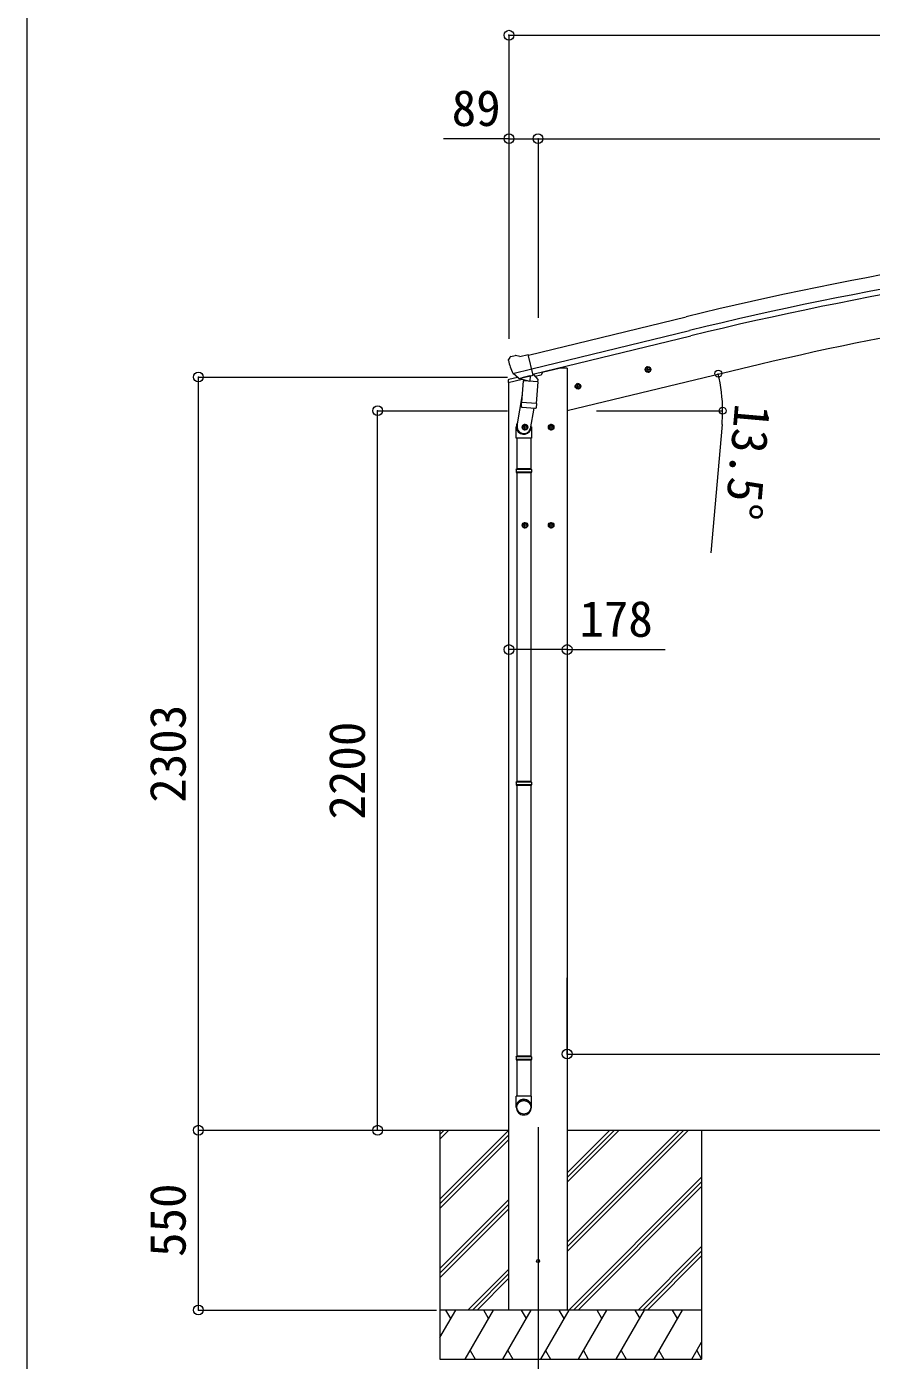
# Model space of a CAD drawing. Units: millimetres at full size. Extents: x -21204 to 8479, y -5853 to 7886.
# Drawn here: x -8385 to -5803, y -1825 to 2254 of the extents above; entities that cross this region are included whole.
import ezdxf
from ezdxf.enums import TextEntityAlignment as Align

# ---------------------------------------------------------------- set-up
doc = ezdxf.new("R2010")
doc.units = ezdxf.units.MM
doc.header["$LTSCALE"] = 30
doc.header["$PDMODE"] = 32
doc.header["$PDSIZE"] = 30
for name, color, linetype, lineweight in [('0-0_0', 7, 'Continuous', 9), ('0-1_本体', 4, 'Continuous', 9), ('0-2_部品', 7, 'Continuous', 9), ('0-8_PARTS2', 2, 'Continuous', 9), ('0-A_寸法', 6, 'Continuous', 9), ('1-A', 6, 'Continuous', 9), ('F-0_240', 7, 'Continuous', 9)]:
    doc.layers.add(name, color=color, linetype=linetype, lineweight=lineweight)
doc.styles.add('ＭＳ ゴシック', font='')
doc.styles.get('ＭＳ ゴシック').set_extended_font_data('MS Gothic')

msp = doc.modelspace()

# ---------------------------------------------------------------- linework, layer by layer
at = {"layer": '0-0_0'}
for p, q in [((-7433.4, -1120.81), (-6910.67, -1120.81)), ((-7121.67, -1120.81), (-7121.67, -1820.81)), ((-7121.67, -1148.19), (-7094.29, -1120.81)), ((-7121.67, -1134.05), (-7108.43, -1120.81)), ((-7121.67, -1332.04), (-6910.67, -1121.04)), ((-7121.67, -1346.18), (-6910.67, -1135.18)), ((-6732.67, -1491.82), (-6361.66, -1120.81)), ((-6732.67, -1463.54), (-6389.94, -1120.81)), ((-6732.67, -1477.68), (-6375.8, -1120.81)), ((-6732.67, -1279.69), (-6573.79, -1120.81)), ((-6732.67, -1265.55), (-6587.93, -1120.81)), ((-6732.67, -1251.41), (-6602.07, -1120.81)), ((-6732.67, -1120.81), (-3810.85, -1120.81)), ((-6321.67, -1120.81), (-6321.67, -1820.81)), ((-7121.67, -1360.32), (-6910.67, -1149.32)), ((-6727.81, -1670.81), (-6321.67, -1264.67)), ((-6713.67, -1670.81), (-6321.67, -1278.81)), ((-6699.53, -1670.81), (-6321.67, -1292.95)), ((-7121.67, -1544.17), (-6910.67, -1333.17)), ((-7121.67, -1558.31), (-6910.67, -1347.31)), ((-7121.67, -1572.45), (-6910.67, -1361.45)), ((-6515.68, -1670.81), (-6321.67, -1476.8)), ((-6501.54, -1670.81), (-6321.67, -1490.94)), ((-6487.39, -1670.81), (-6321.67, -1505.09)), ((-7036.18, -1670.81), (-6910.67, -1545.3)), ((-7022.04, -1670.81), (-6910.67, -1559.44)), ((-7007.89, -1670.81), (-6910.67, -1573.59)), ((-6321.67, -1670.81), (-7121.67, -1670.81)), ((-7121.67, -1754.64), (-7073.27, -1670.81)), ((-7088.27, -1696.79), (-7103.27, -1670.81)), ((-7044.4, -1820.81), (-6957.8, -1670.81)), ((-6972.8, -1696.79), (-6987.8, -1670.81)), ((-6928.93, -1820.81), (-6842.33, -1670.81)), ((-6732.67, -1670.82), (-6910.67, -1670.82)), ((-6857.33, -1696.79), (-6872.33, -1670.81)), ((-6813.46, -1820.81), (-6726.86, -1670.81)), ((-6741.86, -1696.79), (-6756.86, -1670.81)), ((-6697.99, -1820.81), (-6611.39, -1670.81)), ((-6626.39, -1696.79), (-6641.39, -1670.81)), ((-6582.52, -1820.81), (-6495.92, -1670.81)), ((-6525.92, -1670.81), (-6510.92, -1696.79)), ((-6467.05, -1820.81), (-6380.45, -1670.81)), ((-6395.45, -1696.79), (-6410.45, -1670.81)), ((-6351.58, -1820.81), (-6321.67, -1769)), ((-7121.67, -1820.81), (-6321.67, -1820.81)), ((-7029.4, -1794.83), (-7014.41, -1820.81)), ((-6913.93, -1794.83), (-6898.93, -1820.81)), ((-6798.46, -1794.83), (-6783.46, -1820.81)), ((-6682.99, -1794.83), (-6668, -1820.81)), ((-6567.52, -1794.83), (-6552.53, -1820.81)), ((-6452.05, -1794.83), (-6437.05, -1820.81)), ((-6336.58, -1794.83), (-6321.67, -1820.66))]:
    msp.add_line(p, q, dxfattribs=at)
at = {"layer": '0-1_本体'}
for p, q in [((-6851.2, 1249.32), (-6368.32, 1366.81)), ((-6841.12, 1207.36), (-6358.11, 1324.82)), ((-6837.19, 1190.98), (-6354.13, 1308.47)), ((-6808.68, 1196.69), (-6756.67, 1209.18)), ((-6732.67, 1209.18), (-6756.67, 1209.18)), ((-6732.67, 1209.18), (-6732.67, -1670.82)), ((-6144.59, 1220.36), (-6732.64, 1079.18)), ((-6910.67, -1670.82), (-6910.67, 1165.73))]:
    msp.add_line(p, q, dxfattribs=at)
at = {"layer": '0-1_本体', "color": 6}
msp.add_line((-6732.67, 349), (-6910.67, 349), dxfattribs=at)
at = {"layer": '0-1_本体'}
for centre, radius, start, end in [((-3755.75, -9375.07), 11054.98, 95.16866, 103.66973), ((-3755.75, -9375.07), 11011.82, 95.16974, 103.66973), ((-3755.75, -9375.07), 10994.98, 95.16974, 103.66973), ((-3989.58, -7775.33), 9250.23, 94.95525, 103.47191)]:
    msp.add_arc(centre, radius, start, end, dxfattribs=at)
at = {"layer": '0-2_部品'}
for p, q in [((-6912.66, 1233.75), (-6912.38, 1232.6)), ((-6908.44, 1242.33), (-6912.3, 1236.03)), ((-6905.34, 1244.58), (-6892.16, 1247.74)), ((-6877.6, 1245.07), (-6890.86, 1247.77)), ((-6877.6, 1245.07), (-6851.67, 1251.29)), ((-6898.6, 1193.45), (-6841.1, 1207.25)), ((-6881.75, 1178.54), (-6898.13, 1193.03)), ((-6876.68, 1178.44), (-6839.97, 1187.25)), ((-6845.92, 1185.43), (-6846.95, 1170.82)), ((-6839.97, 1187.25), (-6838.44, 1187.62)), ((-6836.89, 1189.73), (-6835.95, 1189.66)), ((-6835.95, 1189.66), (-6822.63, 1174.34)), ((-6831.65, 1184.71), (-6812.51, 1189.31)), ((-6808.68, 1197.92), (-6808.68, 1194.17)), ((-6495.16, 1202.95), (-6475.72, 1207.62)), ((-6490.61, 1210.73), (-6492.74, 1203.53)), ((-6483.31, 1212.48), (-6490.61, 1210.73)), ((-6483.1, 1195.56), (-6487.77, 1215.01)), ((-6478.14, 1207.04), (-6483.31, 1212.48)), ((-6480.27, 1199.84), (-6478.14, 1207.04)), ((-6913.23, 1165.13), (-6870.21, 1175.45)), ((-6913.23, 1172.02), (-6913.23, 1165.13)), ((-6884.78, 1181.21), (-6910.93, 1174.93)), ((-6879.04, 1177.97), (-6871.52, 1179.77)), ((-6878.21, 1178.08), (-6876.68, 1178.44)), ((-6874.84, 1178.22), (-6874.89, 1177.47)), ((-6874.13, 1176.43), (-6848.32, 1170)), ((-6867.22, 1171.09), (-6871.89, 1104.25)), ((-6821.53, 1167.89), (-6867.22, 1171.09)), ((-6865.44, 1174.27), (-6865.67, 1170.98)), ((-6826.2, 1101.06), (-6821.53, 1167.89)), ((-6822.63, 1174.34), (-6823.08, 1168)), ((-6709.1, 1151.59), (-6689.65, 1156.26)), ((-6704.54, 1159.37), (-6706.67, 1152.17)), ((-6697.24, 1161.12), (-6704.54, 1159.37)), ((-6697.04, 1144.2), (-6701.71, 1163.65)), ((-6692.08, 1155.67), (-6697.24, 1161.12)), ((-6694.21, 1148.48), (-6692.08, 1155.67)), ((-6870.16, 1129.02), (-6886.07, 1032.85)), ((-6872.75, 1091.78), (-6871.88, 1104.25)), ((-6826.2, 1101.06), (-6871.89, 1104.25)), ((-6872.35, 1090.43), (-6872.36, 1090.43)), ((-6870.91, 1089.65), (-6829.21, 1086.73)), ((-6834.64, 1087.11), (-6845.37, 1023.52)), ((-6826.22, 1101.06), (-6827.1, 1088.36)), ((-6888.22, 995.68), (-6888.22, 1030.04)), ((-6851.67, 1028.94), (-6871.67, 1028.94)), ((-6861.67, 1036.45), (-6868.17, 1032.7)), ((-6868.17, 1032.7), (-6868.17, 1025.19)), ((-6868.17, 1025.19), (-6861.67, 1021.44)), ((-6861.67, 1018.94), (-6861.67, 1038.94)), ((-6855.17, 1032.7), (-6861.67, 1036.45)), ((-6842.22, 1030.34), (-6842.22, 995.68)), ((-6771.67, 1028.94), (-6791.67, 1028.94)), ((-6781.67, 1036.45), (-6788.17, 1032.7)), ((-6788.17, 1032.7), (-6788.17, 1025.19)), ((-6788.17, 1025.19), (-6781.67, 1021.44)), ((-6781.67, 1018.94), (-6781.67, 1038.94)), ((-6775.17, 1032.7), (-6781.67, 1036.45)), ((-6842.22, 995.68), (-6888.22, 995.68)), ((-6886.22, 995.68), (-6886.22, 901.68)), ((-6844.22, 995.68), (-6844.22, 901.68)), ((-6888.22, 899.68), (-6887.22, 901.68)), ((-6842.22, 899.68), (-6888.22, 899.68)), ((-6843.22, 901.68), (-6887.22, 901.68)), ((-6842.22, 899.68), (-6843.22, 901.68)), ((-6842.22, 899.68), (-6842.22, 891.68)), ((-6842.22, 891.68), (-6888.22, 891.68)), ((-6843.22, 889.68), (-6887.22, 889.68)), ((-6886.22, 889.68), (-6886.22, -54.5)), ((-6844.22, 889.68), (-6844.22, -54.5)), ((-6842.22, 891.68), (-6843.22, 889.68)), ((-6861.67, 736.45), (-6868.17, 732.7)), ((-6861.67, 718.94), (-6861.67, 738.94)), ((-6855.17, 732.7), (-6861.67, 736.45)), ((-6781.67, 736.45), (-6788.17, 732.7)), ((-6781.67, 718.94), (-6781.67, 738.94)), ((-6775.17, 732.7), (-6781.67, 736.45)), ((-6851.67, 728.94), (-6871.67, 728.94)), ((-6868.17, 732.7), (-6868.17, 725.19)), ((-6868.17, 725.19), (-6861.67, 721.44)), ((-6771.67, 728.94), (-6791.67, 728.94)), ((-6788.17, 732.7), (-6788.17, 725.19)), ((-6788.17, 725.19), (-6781.67, 721.44)), ((-6888.22, -56.5), (-6887.22, -54.5)), ((-6842.22, -56.5), (-6888.22, -56.5)), ((-6842.22, -64.5), (-6888.22, -64.5)), ((-6843.22, -54.5), (-6887.22, -54.5)), ((-6843.22, -66.5), (-6887.22, -66.5)), ((-6886.22, -66.5), (-6886.22, -894.69)), ((-6844.22, -66.5), (-6844.22, -894.69)), ((-6842.22, -56.5), (-6843.22, -54.5)), ((-6842.22, -64.5), (-6843.22, -66.5)), ((-6842.22, -56.5), (-6842.22, -64.5)), ((-6888.22, -896.69), (-6887.22, -894.69)), ((-6842.22, -896.69), (-6888.22, -896.69)), ((-6843.22, -894.69), (-6887.22, -894.69)), ((-6842.22, -896.69), (-6843.22, -894.69)), ((-6842.22, -896.69), (-6842.22, -904.69)), ((-6842.22, -904.69), (-6888.22, -904.69)), ((-6843.22, -906.69), (-6887.22, -906.69)), ((-6886.22, -906.69), (-6886.22, -1016.69)), ((-6844.22, -906.69), (-6844.22, -1016.69)), ((-6842.22, -904.69), (-6843.22, -906.69)), ((-6888.22, -1050.83), (-6888.22, -1016.69)), ((-6842.22, -1016.69), (-6888.22, -1016.69)), ((-6842.22, -1050.83), (-6842.22, -1016.69))]:
    msp.add_line(p, q, dxfattribs=at)
for points in [[(-6846.24, 1185.84), (-6836.52, 1188.18), (-6851.67, 1251.29)], [(-6898.87, 1194.02), (-6898.29, 1193.18), (-6898.13, 1193.03)], [(-6846.24, 1185.84), (-6846.48, 1185.69), (-6871.24, 1179.75), (-6871.52, 1179.77)], [(-6492.74, 1203.53), (-6487.57, 1198.09), (-6480.27, 1199.84)], [(-6706.67, 1152.17), (-6701.51, 1146.73), (-6694.21, 1148.48)], [(-6861.67, 1021.44), (-6855.17, 1025.19), (-6855.17, 1032.7)], [(-6781.67, 1021.44), (-6775.17, 1025.19), (-6775.17, 1032.7)], [(-6888.22, 899.68), (-6888.22, 891.68), (-6887.22, 889.68)], [(-6861.67, 721.44), (-6855.17, 725.19), (-6855.17, 732.7)], [(-6781.67, 721.44), (-6775.17, 725.19), (-6775.17, 732.7)], [(-6888.22, -56.5), (-6888.22, -64.5), (-6887.22, -66.5)], [(-6888.22, -896.69), (-6888.22, -904.69), (-6887.22, -906.69)]]:
    msp.add_lwpolyline(points, dxfattribs=at)
for centre, radius in [((-6485.44, 1205.28), 8.5), ((-6485.44, 1205.28), 7.7), ((-6485.44, 1205.28), 6.5), ((-6699.37, 1153.92), 8.5), ((-6699.37, 1153.92), 7.7), ((-6699.37, 1153.92), 6.5), ((-6861.67, 1028.94), 8.5), ((-6861.67, 1028.94), 7.7), ((-6861.67, 1028.94), 6.5), ((-6781.67, 1028.94), 8.5), ((-6781.67, 1028.94), 7.7), ((-6781.67, 1028.94), 6.5), ((-6861.67, 728.94), 8.5), ((-6861.67, 728.94), 7.7), ((-6861.67, 728.94), 6.5), ((-6781.67, 728.94), 8.5), ((-6781.67, 728.94), 7.7), ((-6781.67, 728.94), 6.5)]:
    msp.add_circle(centre, radius, dxfattribs=at)
at = {"layer": '0-2_部品', "color": 4}
msp.add_circle((-6821.67, -1520.82), 4.5, dxfattribs=at)
at = {"layer": '0-2_部品'}
for centre, radius, start, end in [((-6715.58, 1279.85), 202.4, 193.5, 205.09125), ((-6904.18, 1239.72), 5, 103.5, 148.5), ((-6891.46, 1244.83), 3, 78.5, 103.5), ((-6845.33, 1185.35), 0.604, 100.59842, 172.20595), ((-6838.56, 1188.11), 0.5, 283.5, 318.76246), ((-6813.68, 1194.17), 5, 283.5, 0), ((-6910.23, 1172.02), 3, 103.5, 180), ((-6878.32, 1178.56), 0.5, 248.23754, 283.5), ((-6875.34, 1178.25), 0.5, 356, 103.5), ((-6873.89, 1177.4), 1, 176, 256), ((-6847.97, 1170.97), 1.03, 250.03897, 351.96569), ((-6870.81, 1091.61), 1.95, 175.04017, 217.47766), ((-6870.77, 1091.64), 2, 217.40962, 266), ((-6829.07, 1088.73), 2, 266, 349.46843), ((-6858.22, 1030.04), 30, 177.45142, 180)]:
    msp.add_arc(centre, radius, start, end, dxfattribs=at)
for centre, major_axis, ratio, start_param, end_param in [((-6909.74, 1234.47), (-1.57, -2.57), 0.99628, 4.712389, 5.4996506), ((-6879.76, 1180.79), (-0.73, -2.92), 0.997631, 5.8041905, 6.6006116), ((-6879.71, 1181.02), (2.63, 3.16), 0.650902, 4.0958226, 4.1686332), ((-6879.74, 1180.89), (-0.73, -2.92), 0.997631, 0.3902369, 0.4789948), ((-6865.22, 1030.34), (23, 0), 0.996195, 2.5560258, 6.5663028), ((-6865.22, 1030.34), (21, 0), 0.996195, 2.9349147, 5.9512394), ((-6865.22, -1049.09), (-23, 0), 0.996195, 3.1415927, 6.2831853), ((-6865.22, -1050.83), (-23, 0), 0.996195, 3.1415927, 6.2831853), ((-6865.22, -1050.83), (0, -23.43), 0.981806, 4.712389, 7.8539816)]:
    msp.add_ellipse(centre, major_axis=major_axis, ratio=ratio, start_param=start_param, end_param=end_param, dxfattribs=at)
msp.add_ellipse((-6865.22, -1050.83), major_axis=(21, 0), ratio=0.996195, dxfattribs=at)
at = {"layer": '0-8_PARTS2'}
msp.add_line((-6821.67, -1111.61), (-6821.67, -1870.82), dxfattribs=at)
at = {"layer": '0-A_寸法'}
for p, q in [((-6910.67, 2227.54), (-4211.67, 2227.54)), ((-6910.67, 1910.92), (-6910.67, 1298.7)), ((-6910.67, 1910.92), (-6821.67, 1910.92)), ((-6821.67, 1910.92), (-6821.67, 1363.07)), ((-6821.67, 1910.92), (-4211.67, 1910.92)), ((-7860.24, -1120.82), (-7860.24, 1182.18)), ((-7860.24, 1182.18), (-6915.16, 1182.18)), ((-7312.27, -1120.82), (-7312.27, 1079.18)), ((-7312.27, 1079.18), (-6915.16, 1079.18)), ((-6643.17, 1079.18), (-6256.32, 1079.18)), ((-6259.17, 1036.72), (-6293.53, 644.23)), ((-6732.67, 349), (-6432.67, 349)), ((-7860.24, -1120.82), (-7132.13, -1120.82)), ((-7860.24, -1670.82), (-7860.24, -1120.82)), ((-7860.24, -1670.82), (-7132.13, -1670.82))]:
    msp.add_line(p, q, dxfattribs=at)
msp.add_lwpolyline([(-6910.67, 2227.54), (-6910.67, 1910.92), (-7110.67, 1910.92)], dxfattribs=at)
for centre in [(-6270.77, 1192.84), (-6257.32, 1079.18)]:
    msp.add_circle(centre, 10.62, dxfattribs=at)
for start, end in [(0, 13.5), (354.99678, 0)]:
    msp.add_arc((-6744.17, 1079.18), 486.86, start, end, dxfattribs=at)
for p in [(-6910.67, 2227.54), (-6910.67, 1910.92), (-6821.67, 1910.92), (-7860.24, 1182.18), (-7312.27, 1079.18), (-6910.67, 349), (-6732.67, 349), (-7860.24, -1120.82), (-7312.27, -1120.82), (-7860.24, -1670.82)]:
    msp.add_point(p, dxfattribs=at)
at = {"layer": '1-A'}
for q in [(-6732.67, -654.91), (-4062.65, -887.86)]:
    msp.add_line((-6732.67, -887.86), q, dxfattribs=at)
msp.add_point((-6732.67, -887.86), dxfattribs=at)
at = {"layer": 'F-0_240', "color": 5}
msp.add_line((-8385.45, 5787.34), (-8385.45, -5852.66), dxfattribs=at)

# ---------------------------------------------------------------- texts
at = {"layer": '0-A_寸法', "color": 7, "style": 'ＭＳ ゴシック'}
for s, p in [('89', (-7085.67, 1916.92)), ('178', (-6695.17, 355))]:
    msp.add_text(s, height=110, dxfattribs=at).set_placement(p, align=Align.BOTTOM_LEFT)
for s, rotation, p in [('13.5°', 264.997, (-6251.82, 1106.35)), ('2303', 90, (-7866.24, -119.32)), ('2200', 90, (-7318.27, -170.82)), ('550', 90, (-7866.24, -1508.32))]:
    msp.add_text(s, height=110, rotation=rotation, dxfattribs=at).set_placement(p, align=Align.BOTTOM_LEFT)

doc.saveas('drawing.dxf')
